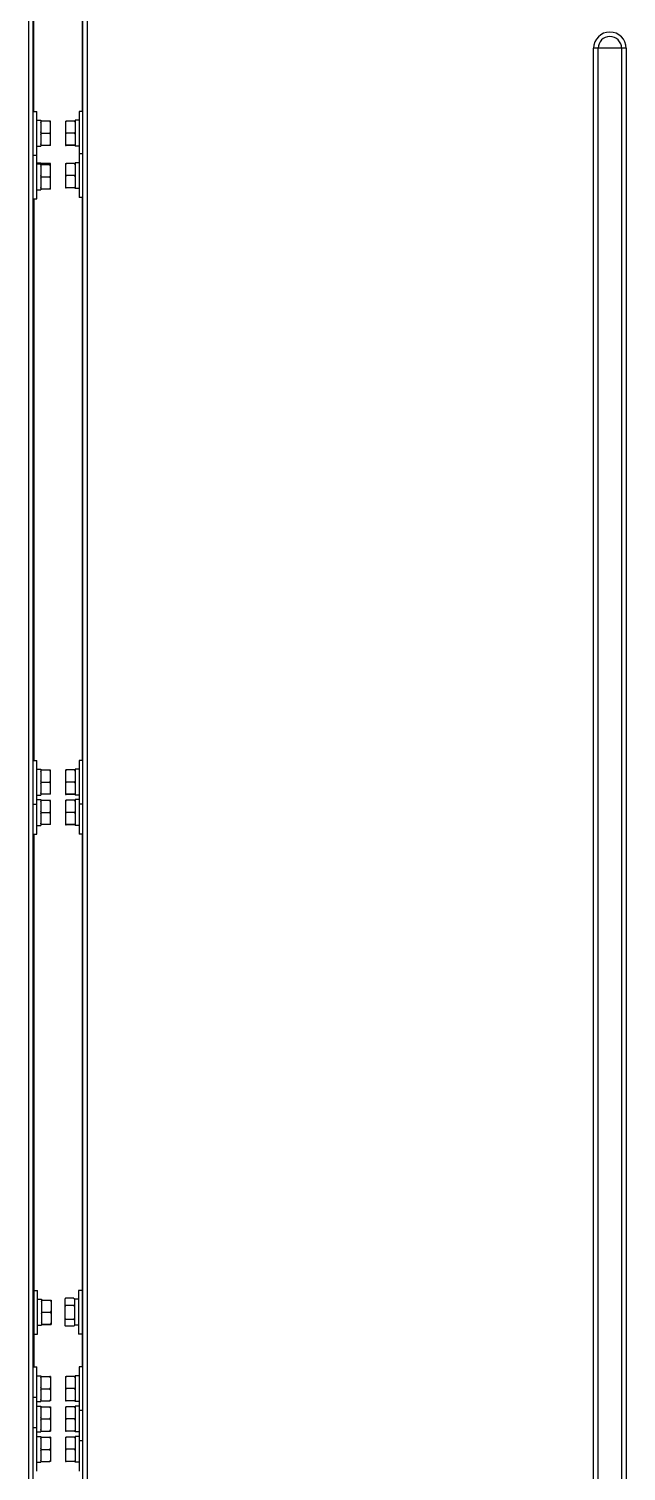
# Model space of a CAD drawing. Header units: millimetres. Extents: x 32496 to 166256, y 3504 to 23939.
# Drawn here: x 40835 to 41081, y 20758 to 21353 of the extents above; entities that cross this region are included whole.
import ezdxf

# ---------------------------------------------------------------- set-up
doc = ezdxf.new("R2010")
doc.units = ezdxf.units.MM
for name, color, linetype in [('2401-01144-S-M6-16HWM_1_0', 7, 'Continuous'), ('4215-19366_1_1_0', 7, 'Continuous'), ('4215-23304_2_1_1_0', 7, 'Continuous')]:
    doc.layers.add(name, color=color, linetype=linetype)

msp = doc.modelspace()

# ---------------------------------------------------------------- linework, layer by layer
at = {"layer": '2401-01144-S-M6-16HWM_1_0', "color": 7, "linetype": 'Continuous'}
for p, q in [((40836.64, 21318.888), (40838.24, 21318.888)), ((40838.24, 21300.888), (40838.24, 21318.888)), ((40838.24, 21315.238), (40839.84, 21315.238)), ((40839.84, 21315.238), (40839.84, 21304.538)), ((40843.84, 21314.888), (40839.84, 21314.888)), ((40843.84, 21304.888), (40843.84, 21314.888)), ((40850.04, 21314.908), (40850.04, 21304.869)), ((40853.74, 21314.914), (40850.34, 21314.914)), ((40854.04, 21315.238), (40854.04, 21304.538)), ((40855.64, 21315.238), (40854.04, 21315.238)), ((40855.64, 21318.888), (40855.64, 21301.388)), ((40857.24, 21318.888), (40855.64, 21318.888)), ((40840.14, 21309.888), (40843.54, 21309.888)), ((40853.74, 21309.939), (40850.34, 21309.939)), ((40838.24, 21304.538), (40839.84, 21304.538)), ((40843.84, 21304.888), (40839.84, 21304.888)), ((40853.74, 21304.914), (40850.34, 21304.914)), ((40853.74, 21304.863), (40850.34, 21304.863)), ((40855.64, 21304.538), (40854.04, 21304.538)), ((40836.64, 21300.888), (40838.24, 21300.888)), ((40838.24, 21282.888), (40838.24, 21300.888)), ((40838.24, 21297.738), (40839.84, 21297.738)), ((40838.24, 21297.238), (40839.84, 21297.238)), ((40839.84, 21297.738), (40839.84, 21297.238)), ((40843.84, 21297.388), (40839.84, 21297.388)), ((40839.84, 21297.238), (40839.84, 21286.538)), ((40843.84, 21296.888), (40839.84, 21296.888)), ((40843.84, 21296.888), (40843.84, 21297.388)), ((40843.84, 21286.888), (40843.84, 21296.888)), ((40850.04, 21297.408), (40850.04, 21287.369)), ((40853.74, 21297.414), (40850.34, 21297.414)), ((40854.04, 21297.738), (40854.04, 21287.038)), ((40855.64, 21297.738), (40854.04, 21297.738)), ((40855.64, 21301.388), (40855.64, 21283.388)), ((40857.24, 21301.388), (40855.64, 21301.388)), ((40840.14, 21291.888), (40843.54, 21291.888)), ((40853.74, 21292.439), (40850.34, 21292.439)), ((40838.24, 21286.538), (40839.84, 21286.538)), ((40843.84, 21286.888), (40839.84, 21286.888)), ((40853.74, 21287.414), (40850.34, 21287.414)), ((40853.74, 21287.363), (40850.34, 21287.363)), ((40855.64, 21287.038), (40854.04, 21287.038)), ((40836.64, 21282.888), (40838.24, 21282.888)), ((40857.24, 21283.388), (40855.64, 21283.388)), ((40836.64, 21051.388), (40838.24, 21051.388)), ((40838.24, 21033.388), (40838.24, 21051.388)), ((40838.24, 21047.738), (40839.84, 21047.738)), ((40839.84, 21047.738), (40839.84, 21037.038)), ((40843.84, 21047.388), (40839.84, 21047.388)), ((40843.84, 21037.388), (40843.84, 21047.388)), ((40850.04, 21047.408), (40850.04, 21037.369)), ((40853.74, 21047.414), (40850.34, 21047.414)), ((40854.04, 21047.738), (40854.04, 21037.038)), ((40855.64, 21047.738), (40854.04, 21047.738)), ((40855.64, 21051.388), (40855.64, 21033.388)), ((40857.24, 21051.388), (40855.64, 21051.388)), ((40840.14, 21042.388), (40843.54, 21042.388)), ((40853.74, 21042.439), (40850.34, 21042.439)), ((40838.24, 21037.038), (40839.84, 21037.038)), ((40838.24, 21035.238), (40839.84, 21035.238)), ((40843.84, 21037.388), (40839.84, 21037.388)), ((40839.84, 21035.238), (40839.84, 21024.538)), ((40843.84, 21034.888), (40839.84, 21034.888)), ((40843.84, 21024.888), (40843.84, 21034.888)), ((40850.04, 21034.908), (40850.04, 21024.869)), ((40853.74, 21037.414), (40850.34, 21037.414)), ((40853.74, 21037.363), (40850.34, 21037.363)), ((40853.74, 21034.914), (40850.34, 21034.914)), ((40855.64, 21037.038), (40854.04, 21037.038)), ((40854.04, 21035.238), (40854.04, 21024.538)), ((40855.64, 21035.238), (40854.04, 21035.238)), ((40836.64, 21033.388), (40838.24, 21033.388)), ((40838.24, 21020.888), (40838.24, 21033.388)), ((40840.14, 21029.888), (40843.54, 21029.888)), ((40853.74, 21029.939), (40850.34, 21029.939)), ((40855.64, 21033.389), (40855.64, 21020.888)), ((40857.24, 21033.388), (40855.64, 21033.388)), ((40838.24, 21024.538), (40839.84, 21024.538)), ((40843.84, 21024.888), (40839.84, 21024.888)), ((40853.74, 21024.914), (40850.34, 21024.914)), ((40853.74, 21024.863), (40850.34, 21024.863)), ((40855.64, 21024.538), (40854.04, 21024.538)), ((40836.64, 21020.888), (40838.24, 21020.888)), ((40857.24, 21020.888), (40855.64, 21020.888)), ((40836.94, 20832.888), (40838.54, 20832.888)), ((40838.54, 20814.888), (40838.54, 20832.888)), ((40855.34, 20832.888), (40855.34, 20814.888)), ((40856.94, 20832.888), (40855.34, 20832.888)), ((40838.54, 20829.238), (40840.14, 20829.238)), ((40840.14, 20829.238), (40840.14, 20818.538)), ((40840.44, 20828.929), (40843.84, 20828.929)), ((40844.14, 20828.92), (40844.14, 20818.856)), ((40849.74, 20829.362), (40849.982, 20829.604)), ((40849.74, 20829.362), (40849.74, 20818.415)), ((40853.44, 20829.661), (40850.04, 20829.661)), ((40853.44, 20826.686), (40850.04, 20826.686)), ((40853.74, 20829.362), (40853.497, 20829.604)), ((40853.74, 20829.362), (40853.74, 20818.415)), ((40855.34, 20829.238), (40853.74, 20829.238)), ((40840.44, 20823.972), (40843.84, 20823.972)), ((40853.44, 20820.913), (40850.04, 20820.913)), ((40836.94, 20814.888), (40838.54, 20814.888)), ((40838.54, 20818.538), (40840.14, 20818.538)), ((40840.44, 20818.93), (40843.84, 20818.93)), ((40840.44, 20818.847), (40843.84, 20818.847)), ((40849.74, 20818.415), (40849.982, 20818.172)), ((40849.982, 20818.172), (40850.04, 20818.116)), ((40853.44, 20818.116), (40850.04, 20818.116)), ((40853.498, 20818.172), (40853.44, 20818.116)), ((40853.74, 20818.415), (40853.497, 20818.172)), ((40855.34, 20818.538), (40853.74, 20818.538)), ((40856.94, 20814.888), (40855.34, 20814.888)), ((40836.64, 20801.388), (40838.24, 20801.388)), ((40838.24, 20788.888), (40838.24, 20801.388)), ((40838.24, 20797.738), (40839.84, 20797.738)), ((40839.84, 20797.738), (40839.84, 20787.038)), ((40840.14, 20797.414), (40843.54, 20797.414)), ((40840.14, 20797.362), (40843.54, 20797.362)), ((40843.84, 20797.408), (40843.84, 20787.369)), ((40850.04, 20797.408), (40850.04, 20787.369)), ((40853.74, 20797.414), (40850.34, 20797.414)), ((40854.04, 20797.738), (40854.04, 20787.038)), ((40855.64, 20797.738), (40854.04, 20797.738)), ((40855.64, 20801.388), (40855.64, 20783.388)), ((40857.24, 20801.388), (40855.64, 20801.388)), ((40840.14, 20792.337), (40843.54, 20792.337)), ((40853.74, 20792.439), (40850.34, 20792.439)), ((40836.64, 20788.888), (40838.24, 20788.888)), ((40838.24, 20776.388), (40838.24, 20788.888)), ((40838.24, 20787.038), (40839.84, 20787.038)), ((40838.24, 20785.238), (40839.84, 20785.238)), ((40839.84, 20785.238), (40839.84, 20774.538)), ((40840.14, 20787.363), (40843.54, 20787.363)), ((40840.14, 20784.929), (40843.54, 20784.929)), ((40843.84, 20784.92), (40843.84, 20774.856)), ((40850.04, 20784.908), (40850.04, 20774.869)), ((40853.74, 20787.414), (40850.34, 20787.414)), ((40853.74, 20787.363), (40850.34, 20787.363)), ((40853.74, 20784.914), (40850.34, 20784.914)), ((40855.64, 20787.038), (40854.04, 20787.038)), ((40854.04, 20785.238), (40854.04, 20774.538)), ((40855.64, 20785.238), (40854.04, 20785.238)), ((40840.14, 20779.972), (40843.54, 20779.972)), ((40853.74, 20779.939), (40850.34, 20779.939)), ((40855.64, 20783.389), (40855.64, 20770.888)), ((40857.24, 20783.388), (40855.64, 20783.388)), ((40836.64, 20776.388), (40838.24, 20776.388)), ((40838.24, 20758.388), (40838.24, 20776.388)), ((40838.24, 20774.538), (40839.84, 20774.538)), ((40838.24, 20772.738), (40839.84, 20772.738)), ((40839.84, 20772.738), (40839.84, 20762.038)), ((40840.14, 20774.93), (40843.54, 20774.93)), ((40840.14, 20774.847), (40843.54, 20774.847)), ((40853.74, 20774.914), (40850.34, 20774.914)), ((40853.74, 20774.863), (40850.34, 20774.863)), ((40855.64, 20774.538), (40854.04, 20774.538)), ((40854.04, 20772.738), (40854.04, 20762.038)), ((40855.64, 20772.738), (40854.04, 20772.738)), ((40840.14, 20772.414), (40843.54, 20772.414)), ((40840.14, 20772.362), (40843.54, 20772.362)), ((40840.14, 20767.337), (40843.54, 20767.337)), ((40843.84, 20772.408), (40843.84, 20762.369)), ((40850.04, 20772.408), (40850.04, 20762.369)), ((40853.74, 20772.414), (40850.34, 20772.414)), ((40853.74, 20767.439), (40850.34, 20767.439)), ((40855.64, 20770.889), (40855.64, 20758.388)), ((40857.24, 20770.888), (40855.64, 20770.888)), ((40838.24, 20762.038), (40839.84, 20762.038)), ((40840.14, 20762.363), (40843.54, 20762.363)), ((40853.74, 20762.414), (40850.34, 20762.414)), ((40853.74, 20762.363), (40850.34, 20762.363)), ((40855.64, 20762.038), (40854.04, 20762.038))]:
    msp.add_line(p, q, dxfattribs=at)
for points, knots in [([(40839.84, 21314.317), (40839.863, 21314.365), (40839.956, 21314.559), (40840.059, 21314.748), (40840.14, 21314.888)], [0, 0, 0, 0, 0.2491573, 1, 1, 1, 1]), ([(40843.84, 21314.317), (40843.817, 21314.365), (40843.723, 21314.559), (40843.621, 21314.748), (40843.54, 21314.888)], [0, 0, 0, 0, 0.249157, 1, 1, 1, 1]), ([(40850.04, 21314.908), (40850.063, 21314.908), (40850.163, 21314.91), (40850.263, 21314.912), (40850.34, 21314.914)], [0, 0, 0, 0, 0.2336903, 1, 1, 1, 1]), ([(40850.34, 21314.914), (40850.313, 21314.867), (40850.207, 21314.681), (40850.108, 21314.49), (40850.04, 21314.345)], [0, 0, 0, 0, 0.2509109, 1, 1, 1, 1]), ([(40854.04, 21314.908), (40854.016, 21314.908), (40853.916, 21314.91), (40853.816, 21314.912), (40853.74, 21314.914)], [0, 0, 0, 0, 0.2336895, 1, 1, 1, 1]), ([(40853.74, 21314.914), (40853.767, 21314.867), (40853.873, 21314.681), (40853.971, 21314.49), (40854.04, 21314.345)], [0, 0, 0, 0, 0.2509104, 1, 1, 1, 1]), ([(40840.14, 21309.888), (40840.113, 21309.935), (40840.007, 21310.122), (40839.908, 21310.314), (40839.84, 21310.46)], [0, 0, 0, 0, 0.2508769, 1, 1, 1, 1]), ([(40839.84, 21309.317), (40839.863, 21309.365), (40839.956, 21309.559), (40840.059, 21309.748), (40840.14, 21309.888)], [0, 0, 0, 0, 0.2491573, 1, 1, 1, 1]), ([(40843.54, 21309.888), (40843.567, 21309.935), (40843.673, 21310.122), (40843.771, 21310.314), (40843.84, 21310.46)], [0, 0, 0, 0, 0.2508774, 1, 1, 1, 1]), ([(40843.84, 21309.317), (40843.817, 21309.365), (40843.723, 21309.559), (40843.621, 21309.748), (40843.54, 21309.888)], [0, 0, 0, 0, 0.249157, 1, 1, 1, 1]), ([(40850.04, 21310.508), (40850.063, 21310.46), (40850.156, 21310.267), (40850.259, 21310.079), (40850.34, 21309.939)], [0, 0, 0, 0, 0.2491229, 1, 1, 1, 1]), ([(40850.34, 21309.939), (40850.313, 21309.892), (40850.207, 21309.704), (40850.108, 21309.512), (40850.04, 21309.365)], [0, 0, 0, 0, 0.2508448, 1, 1, 1, 1]), ([(40854.04, 21310.508), (40854.017, 21310.46), (40853.923, 21310.267), (40853.821, 21310.079), (40853.74, 21309.939)], [0, 0, 0, 0, 0.2491233, 1, 1, 1, 1]), ([(40853.74, 21309.939), (40853.767, 21309.892), (40853.873, 21309.704), (40853.971, 21309.512), (40854.04, 21309.365)], [0, 0, 0, 0, 0.2508442, 1, 1, 1, 1]), ([(40840.14, 21304.888), (40840.113, 21304.935), (40840.007, 21305.122), (40839.908, 21305.314), (40839.84, 21305.46)], [0, 0, 0, 0, 0.2508769, 1, 1, 1, 1]), ([(40843.54, 21304.888), (40843.567, 21304.935), (40843.673, 21305.122), (40843.771, 21305.314), (40843.84, 21305.46)], [0, 0, 0, 0, 0.2508774, 1, 1, 1, 1]), ([(40850.04, 21305.488), (40850.063, 21305.44), (40850.156, 21305.245), (40850.259, 21305.055), (40850.34, 21304.914)], [0, 0, 0, 0, 0.2491901, 1, 1, 1, 1]), ([(40850.34, 21304.914), (40850.313, 21304.914), (40850.213, 21304.912), (40850.113, 21304.91), (40850.04, 21304.908)], [0, 0, 0, 0, 0.2655139, 1, 1, 1, 1]), ([(40850.04, 21304.869), (40850.063, 21304.868), (40850.163, 21304.866), (40850.263, 21304.864), (40850.34, 21304.863)], [0, 0, 0, 0, 0.2336903, 1, 1, 1, 1]), ([(40854.04, 21305.488), (40854.017, 21305.44), (40853.923, 21305.245), (40853.821, 21305.055), (40853.74, 21304.914)], [0, 0, 0, 0, 0.2491904, 1, 1, 1, 1]), ([(40853.74, 21304.914), (40853.766, 21304.914), (40853.866, 21304.912), (40853.966, 21304.91), (40854.04, 21304.908)], [0, 0, 0, 0, 0.2655125, 1, 1, 1, 1]), ([(40854.04, 21304.869), (40854.016, 21304.868), (40853.916, 21304.866), (40853.816, 21304.864), (40853.74, 21304.863)], [0, 0, 0, 0, 0.2336895, 1, 1, 1, 1]), ([(40839.84, 21296.317), (40839.863, 21296.365), (40839.956, 21296.559), (40840.059, 21296.748), (40840.14, 21296.888)], [0, 0, 0, 0, 0.2491573, 1, 1, 1, 1]), ([(40839.874, 21296.888), (40839.894, 21296.931), (40839.978, 21297.1), (40840.069, 21297.265), (40840.14, 21297.388)], [0, 0, 0, 0, 0.2492687, 1, 1, 1, 1]), ([(40843.806, 21296.888), (40843.785, 21296.931), (40843.701, 21297.1), (40843.611, 21297.265), (40843.54, 21297.388)], [0, 0, 0, 0, 0.2492679, 1, 1, 1, 1]), ([(40843.84, 21296.317), (40843.817, 21296.365), (40843.723, 21296.559), (40843.621, 21296.748), (40843.54, 21296.888)], [0, 0, 0, 0, 0.249157, 1, 1, 1, 1]), ([(40850.04, 21297.408), (40850.063, 21297.408), (40850.163, 21297.41), (40850.263, 21297.412), (40850.34, 21297.414)], [0, 0, 0, 0, 0.2336903, 1, 1, 1, 1]), ([(40850.34, 21297.414), (40850.313, 21297.367), (40850.207, 21297.181), (40850.108, 21296.99), (40850.04, 21296.845)], [0, 0, 0, 0, 0.2509109, 1, 1, 1, 1]), ([(40854.04, 21297.408), (40854.016, 21297.408), (40853.916, 21297.41), (40853.816, 21297.412), (40853.74, 21297.414)], [0, 0, 0, 0, 0.2336895, 1, 1, 1, 1]), ([(40853.74, 21297.414), (40853.767, 21297.367), (40853.873, 21297.181), (40853.971, 21296.99), (40854.04, 21296.845)], [0, 0, 0, 0, 0.2509104, 1, 1, 1, 1]), ([(40840.14, 21291.888), (40840.113, 21291.935), (40840.007, 21292.122), (40839.908, 21292.314), (40839.84, 21292.46)], [0, 0, 0, 0, 0.2508769, 1, 1, 1, 1]), ([(40839.84, 21291.317), (40839.863, 21291.365), (40839.956, 21291.559), (40840.059, 21291.748), (40840.14, 21291.888)], [0, 0, 0, 0, 0.2491573, 1, 1, 1, 1]), ([(40843.54, 21291.888), (40843.567, 21291.935), (40843.673, 21292.122), (40843.771, 21292.314), (40843.84, 21292.46)], [0, 0, 0, 0, 0.2508774, 1, 1, 1, 1]), ([(40843.84, 21291.317), (40843.817, 21291.365), (40843.723, 21291.559), (40843.621, 21291.748), (40843.54, 21291.888)], [0, 0, 0, 0, 0.249157, 1, 1, 1, 1]), ([(40850.04, 21293.008), (40850.063, 21292.96), (40850.156, 21292.767), (40850.259, 21292.579), (40850.34, 21292.439)], [0, 0, 0, 0, 0.2491229, 1, 1, 1, 1]), ([(40850.34, 21292.439), (40850.313, 21292.392), (40850.207, 21292.204), (40850.108, 21292.012), (40850.04, 21291.865)], [0, 0, 0, 0, 0.2508448, 1, 1, 1, 1]), ([(40854.04, 21293.008), (40854.017, 21292.96), (40853.923, 21292.767), (40853.821, 21292.579), (40853.74, 21292.439)], [0, 0, 0, 0, 0.2491233, 1, 1, 1, 1]), ([(40853.74, 21292.439), (40853.767, 21292.392), (40853.873, 21292.204), (40853.971, 21292.012), (40854.04, 21291.865)], [0, 0, 0, 0, 0.2508442, 1, 1, 1, 1]), ([(40840.14, 21286.888), (40840.113, 21286.935), (40840.007, 21287.122), (40839.908, 21287.314), (40839.84, 21287.46)], [0, 0, 0, 0, 0.2508769, 1, 1, 1, 1]), ([(40843.54, 21286.888), (40843.567, 21286.935), (40843.673, 21287.122), (40843.771, 21287.314), (40843.84, 21287.46)], [0, 0, 0, 0, 0.2508774, 1, 1, 1, 1]), ([(40850.04, 21287.988), (40850.063, 21287.94), (40850.156, 21287.745), (40850.259, 21287.555), (40850.34, 21287.414)], [0, 0, 0, 0, 0.2491901, 1, 1, 1, 1]), ([(40850.34, 21287.414), (40850.313, 21287.414), (40850.213, 21287.412), (40850.113, 21287.41), (40850.04, 21287.408)], [0, 0, 0, 0, 0.2655139, 1, 1, 1, 1]), ([(40850.04, 21287.369), (40850.063, 21287.368), (40850.163, 21287.366), (40850.263, 21287.364), (40850.34, 21287.363)], [0, 0, 0, 0, 0.2336903, 1, 1, 1, 1]), ([(40854.04, 21287.988), (40854.017, 21287.94), (40853.923, 21287.745), (40853.821, 21287.555), (40853.74, 21287.414)], [0, 0, 0, 0, 0.2491904, 1, 1, 1, 1]), ([(40853.74, 21287.414), (40853.766, 21287.414), (40853.866, 21287.412), (40853.966, 21287.41), (40854.04, 21287.408)], [0, 0, 0, 0, 0.2655125, 1, 1, 1, 1]), ([(40854.04, 21287.369), (40854.016, 21287.368), (40853.916, 21287.366), (40853.816, 21287.364), (40853.74, 21287.363)], [0, 0, 0, 0, 0.2336895, 1, 1, 1, 1]), ([(40839.84, 21046.817), (40839.863, 21046.865), (40839.956, 21047.059), (40840.059, 21047.248), (40840.14, 21047.388)], [0, 0, 0, 0, 0.2491573, 1, 1, 1, 1]), ([(40843.84, 21046.817), (40843.817, 21046.865), (40843.723, 21047.059), (40843.621, 21047.248), (40843.54, 21047.388)], [0, 0, 0, 0, 0.249157, 1, 1, 1, 1]), ([(40850.04, 21047.408), (40850.063, 21047.408), (40850.163, 21047.41), (40850.263, 21047.412), (40850.34, 21047.414)], [0, 0, 0, 0, 0.2336903, 1, 1, 1, 1]), ([(40850.34, 21047.414), (40850.313, 21047.367), (40850.207, 21047.181), (40850.108, 21046.99), (40850.04, 21046.845)], [0, 0, 0, 0, 0.2509109, 1, 1, 1, 1]), ([(40854.04, 21047.408), (40854.016, 21047.408), (40853.916, 21047.41), (40853.816, 21047.412), (40853.74, 21047.414)], [0, 0, 0, 0, 0.2336895, 1, 1, 1, 1]), ([(40853.74, 21047.414), (40853.767, 21047.367), (40853.873, 21047.181), (40853.971, 21046.99), (40854.04, 21046.845)], [0, 0, 0, 0, 0.2509104, 1, 1, 1, 1]), ([(40840.14, 21042.388), (40840.113, 21042.435), (40840.007, 21042.622), (40839.908, 21042.814), (40839.84, 21042.96)], [0, 0, 0, 0, 0.2508769, 1, 1, 1, 1]), ([(40839.84, 21041.817), (40839.863, 21041.865), (40839.956, 21042.059), (40840.059, 21042.248), (40840.14, 21042.388)], [0, 0, 0, 0, 0.2491573, 1, 1, 1, 1]), ([(40843.54, 21042.388), (40843.567, 21042.435), (40843.673, 21042.622), (40843.771, 21042.814), (40843.84, 21042.96)], [0, 0, 0, 0, 0.2508774, 1, 1, 1, 1]), ([(40843.84, 21041.817), (40843.817, 21041.865), (40843.723, 21042.059), (40843.621, 21042.248), (40843.54, 21042.388)], [0, 0, 0, 0, 0.249157, 1, 1, 1, 1]), ([(40850.04, 21043.008), (40850.063, 21042.96), (40850.156, 21042.767), (40850.259, 21042.579), (40850.34, 21042.439)], [0, 0, 0, 0, 0.2491229, 1, 1, 1, 1]), ([(40850.34, 21042.439), (40850.313, 21042.392), (40850.207, 21042.204), (40850.108, 21042.012), (40850.04, 21041.865)], [0, 0, 0, 0, 0.2508448, 1, 1, 1, 1]), ([(40854.04, 21043.008), (40854.017, 21042.96), (40853.923, 21042.767), (40853.821, 21042.579), (40853.74, 21042.439)], [0, 0, 0, 0, 0.2491233, 1, 1, 1, 1]), ([(40853.74, 21042.439), (40853.767, 21042.392), (40853.873, 21042.204), (40853.971, 21042.012), (40854.04, 21041.865)], [0, 0, 0, 0, 0.2508442, 1, 1, 1, 1]), ([(40840.14, 21037.388), (40840.113, 21037.435), (40840.007, 21037.622), (40839.908, 21037.814), (40839.84, 21037.96)], [0, 0, 0, 0, 0.2508769, 1, 1, 1, 1]), ([(40839.84, 21034.317), (40839.863, 21034.365), (40839.956, 21034.559), (40840.059, 21034.748), (40840.14, 21034.888)], [0, 0, 0, 0, 0.2491573, 1, 1, 1, 1]), ([(40843.54, 21037.388), (40843.567, 21037.435), (40843.673, 21037.622), (40843.771, 21037.814), (40843.84, 21037.96)], [0, 0, 0, 0, 0.2508774, 1, 1, 1, 1]), ([(40843.84, 21034.317), (40843.817, 21034.365), (40843.723, 21034.559), (40843.621, 21034.748), (40843.54, 21034.888)], [0, 0, 0, 0, 0.249157, 1, 1, 1, 1]), ([(40850.04, 21037.988), (40850.063, 21037.94), (40850.156, 21037.745), (40850.259, 21037.555), (40850.34, 21037.414)], [0, 0, 0, 0, 0.2491901, 1, 1, 1, 1]), ([(40850.34, 21037.414), (40850.313, 21037.414), (40850.213, 21037.412), (40850.113, 21037.41), (40850.04, 21037.408)], [0, 0, 0, 0, 0.2655139, 1, 1, 1, 1]), ([(40850.04, 21037.369), (40850.063, 21037.368), (40850.163, 21037.366), (40850.263, 21037.364), (40850.34, 21037.363)], [0, 0, 0, 0, 0.2336903, 1, 1, 1, 1]), ([(40850.04, 21034.908), (40850.063, 21034.908), (40850.163, 21034.91), (40850.263, 21034.912), (40850.34, 21034.914)], [0, 0, 0, 0, 0.2336903, 1, 1, 1, 1]), ([(40850.34, 21034.914), (40850.313, 21034.867), (40850.207, 21034.681), (40850.108, 21034.49), (40850.04, 21034.345)], [0, 0, 0, 0, 0.2509109, 1, 1, 1, 1]), ([(40854.04, 21037.988), (40854.017, 21037.94), (40853.923, 21037.745), (40853.821, 21037.555), (40853.74, 21037.414)], [0, 0, 0, 0, 0.2491904, 1, 1, 1, 1]), ([(40853.74, 21037.414), (40853.766, 21037.414), (40853.866, 21037.412), (40853.966, 21037.41), (40854.04, 21037.408)], [0, 0, 0, 0, 0.2655125, 1, 1, 1, 1]), ([(40854.04, 21037.369), (40854.016, 21037.368), (40853.916, 21037.366), (40853.816, 21037.364), (40853.74, 21037.363)], [0, 0, 0, 0, 0.2336895, 1, 1, 1, 1]), ([(40854.04, 21034.908), (40854.016, 21034.908), (40853.916, 21034.91), (40853.816, 21034.912), (40853.74, 21034.914)], [0, 0, 0, 0, 0.2336895, 1, 1, 1, 1]), ([(40853.74, 21034.914), (40853.767, 21034.867), (40853.873, 21034.681), (40853.971, 21034.49), (40854.04, 21034.345)], [0, 0, 0, 0, 0.2509104, 1, 1, 1, 1]), ([(40840.14, 21029.888), (40840.113, 21029.935), (40840.007, 21030.122), (40839.908, 21030.314), (40839.84, 21030.46)], [0, 0, 0, 0, 0.2508769, 1, 1, 1, 1]), ([(40839.84, 21029.317), (40839.863, 21029.365), (40839.956, 21029.559), (40840.059, 21029.748), (40840.14, 21029.888)], [0, 0, 0, 0, 0.2491573, 1, 1, 1, 1]), ([(40843.54, 21029.888), (40843.567, 21029.935), (40843.673, 21030.122), (40843.771, 21030.314), (40843.84, 21030.46)], [0, 0, 0, 0, 0.2508774, 1, 1, 1, 1]), ([(40843.84, 21029.317), (40843.817, 21029.365), (40843.723, 21029.559), (40843.621, 21029.748), (40843.54, 21029.888)], [0, 0, 0, 0, 0.249157, 1, 1, 1, 1]), ([(40850.04, 21030.508), (40850.063, 21030.46), (40850.156, 21030.267), (40850.259, 21030.079), (40850.34, 21029.939)], [0, 0, 0, 0, 0.2491229, 1, 1, 1, 1]), ([(40850.34, 21029.939), (40850.313, 21029.892), (40850.207, 21029.704), (40850.108, 21029.512), (40850.04, 21029.365)], [0, 0, 0, 0, 0.2508448, 1, 1, 1, 1]), ([(40854.04, 21030.508), (40854.017, 21030.46), (40853.923, 21030.267), (40853.821, 21030.079), (40853.74, 21029.939)], [0, 0, 0, 0, 0.2491233, 1, 1, 1, 1]), ([(40853.74, 21029.939), (40853.767, 21029.892), (40853.873, 21029.704), (40853.971, 21029.512), (40854.04, 21029.365)], [0, 0, 0, 0, 0.2508442, 1, 1, 1, 1]), ([(40840.14, 21024.888), (40840.113, 21024.935), (40840.007, 21025.122), (40839.908, 21025.314), (40839.84, 21025.46)], [0, 0, 0, 0, 0.2508769, 1, 1, 1, 1]), ([(40843.54, 21024.888), (40843.567, 21024.935), (40843.673, 21025.122), (40843.771, 21025.314), (40843.84, 21025.46)], [0, 0, 0, 0, 0.2508774, 1, 1, 1, 1]), ([(40850.04, 21025.488), (40850.063, 21025.44), (40850.156, 21025.245), (40850.259, 21025.055), (40850.34, 21024.914)], [0, 0, 0, 0, 0.2491901, 1, 1, 1, 1]), ([(40850.34, 21024.914), (40850.313, 21024.914), (40850.213, 21024.912), (40850.113, 21024.91), (40850.04, 21024.908)], [0, 0, 0, 0, 0.2655139, 1, 1, 1, 1]), ([(40850.04, 21024.869), (40850.063, 21024.868), (40850.163, 21024.866), (40850.263, 21024.864), (40850.34, 21024.863)], [0, 0, 0, 0, 0.2336903, 1, 1, 1, 1]), ([(40854.04, 21025.488), (40854.017, 21025.44), (40853.923, 21025.245), (40853.821, 21025.055), (40853.74, 21024.914)], [0, 0, 0, 0, 0.2491904, 1, 1, 1, 1]), ([(40853.74, 21024.914), (40853.766, 21024.914), (40853.866, 21024.912), (40853.966, 21024.91), (40854.04, 21024.908)], [0, 0, 0, 0, 0.2655125, 1, 1, 1, 1]), ([(40854.04, 21024.869), (40854.016, 21024.868), (40853.916, 21024.866), (40853.816, 21024.864), (40853.74, 21024.863)], [0, 0, 0, 0, 0.2336895, 1, 1, 1, 1]), ([(40840.44, 20828.929), (40840.413, 20828.929), (40840.313, 20828.926), (40840.213, 20828.923), (40840.14, 20828.92)], [0, 0, 0, 0, 0.2655009, 1, 1, 1, 1]), ([(40840.14, 20828.363), (40840.163, 20828.411), (40840.256, 20828.603), (40840.359, 20828.791), (40840.44, 20828.929)], [0, 0, 0, 0, 0.2491014, 1, 1, 1, 1]), ([(40843.84, 20828.929), (40843.866, 20828.929), (40843.966, 20828.926), (40844.066, 20828.923), (40844.14, 20828.92)], [0, 0, 0, 0, 0.2655023, 1, 1, 1, 1]), ([(40844.14, 20828.363), (40844.117, 20828.411), (40844.023, 20828.603), (40843.921, 20828.791), (40843.84, 20828.929)], [0, 0, 0, 0, 0.249101, 1, 1, 1, 1]), ([(40850.04, 20829.661), (40850.013, 20829.633), (40849.909, 20829.523), (40849.81, 20829.409), (40849.74, 20829.321)], [0, 0, 0, 0, 0.2550729, 1, 1, 1, 1]), ([(40849.74, 20827.026), (40849.763, 20826.997), (40849.858, 20826.879), (40849.96, 20826.768), (40850.04, 20826.686)], [0, 0, 0, 0, 0.2448497, 1, 1, 1, 1]), ([(40853.44, 20829.661), (40853.467, 20829.633), (40853.571, 20829.523), (40853.67, 20829.409), (40853.74, 20829.321)], [0, 0, 0, 0, 0.2550721, 1, 1, 1, 1]), ([(40853.74, 20827.026), (40853.717, 20826.997), (40853.621, 20826.879), (40853.519, 20826.768), (40853.44, 20826.686)], [0, 0, 0, 0, 0.2448497, 1, 1, 1, 1]), ([(40840.44, 20823.972), (40840.413, 20824.018), (40840.307, 20824.204), (40840.208, 20824.394), (40840.14, 20824.538)], [0, 0, 0, 0, 0.250932, 1, 1, 1, 1]), ([(40840.14, 20823.396), (40840.163, 20823.445), (40840.256, 20823.64), (40840.359, 20823.831), (40840.44, 20823.972)], [0, 0, 0, 0, 0.2492109, 1, 1, 1, 1]), ([(40843.84, 20823.972), (40843.867, 20824.018), (40843.973, 20824.204), (40844.071, 20824.394), (40844.14, 20824.538)], [0, 0, 0, 0, 0.2509325, 1, 1, 1, 1]), ([(40844.14, 20823.396), (40844.117, 20823.445), (40844.023, 20823.64), (40843.921, 20823.831), (40843.84, 20823.972)], [0, 0, 0, 0, 0.2492105, 1, 1, 1, 1]), ([(40850.04, 20820.913), (40850.013, 20820.887), (40849.909, 20820.784), (40849.81, 20820.677), (40849.74, 20820.593)], [0, 0, 0, 0, 0.2556467, 1, 1, 1, 1]), ([(40853.44, 20820.913), (40853.467, 20820.887), (40853.57, 20820.784), (40853.67, 20820.677), (40853.74, 20820.593)], [0, 0, 0, 0, 0.2556459, 1, 1, 1, 1]), ([(40840.44, 20818.93), (40840.413, 20818.978), (40840.307, 20819.167), (40840.208, 20819.36), (40840.14, 20819.507)], [0, 0, 0, 0, 0.2508241, 1, 1, 1, 1]), ([(40840.14, 20818.921), (40840.163, 20818.922), (40840.263, 20818.925), (40840.363, 20818.928), (40840.44, 20818.93)], [0, 0, 0, 0, 0.2337023, 1, 1, 1, 1]), ([(40840.44, 20818.847), (40840.413, 20818.848), (40840.313, 20818.851), (40840.213, 20818.854), (40840.14, 20818.856)], [0, 0, 0, 0, 0.2655009, 1, 1, 1, 1]), ([(40843.84, 20818.93), (40843.867, 20818.978), (40843.973, 20819.167), (40844.071, 20819.36), (40844.14, 20819.507)], [0, 0, 0, 0, 0.2508246, 1, 1, 1, 1]), ([(40844.14, 20818.921), (40844.116, 20818.922), (40844.016, 20818.925), (40843.916, 20818.928), (40843.84, 20818.93)], [0, 0, 0, 0, 0.2337031, 1, 1, 1, 1]), ([(40843.84, 20818.847), (40843.866, 20818.848), (40843.966, 20818.851), (40844.066, 20818.854), (40844.14, 20818.856)], [0, 0, 0, 0, 0.2655023, 1, 1, 1, 1]), ([(40849.74, 20818.435), (40849.759, 20818.413), (40849.836, 20818.323), (40849.918, 20818.236), (40849.982, 20818.172)], [0, 0, 0, 0, 0.2451928, 1, 1, 1, 1]), ([(40853.74, 20818.435), (40853.721, 20818.413), (40853.643, 20818.323), (40853.561, 20818.236), (40853.497, 20818.172)], [0, 0, 0, 0, 0.2451926, 1, 1, 1, 1]), ([(40839.84, 20797.408), (40839.863, 20797.408), (40839.963, 20797.41), (40840.063, 20797.412), (40840.14, 20797.414)], [0, 0, 0, 0, 0.2336896, 1, 1, 1, 1]), ([(40840.14, 20797.362), (40840.113, 20797.363), (40840.013, 20797.365), (40839.913, 20797.367), (40839.84, 20797.368)], [0, 0, 0, 0, 0.2655125, 1, 1, 1, 1]), ([(40839.84, 20796.788), (40839.863, 20796.837), (40839.956, 20797.031), (40840.059, 20797.222), (40840.14, 20797.362)], [0, 0, 0, 0, 0.2491904, 1, 1, 1, 1]), ([(40843.84, 20797.408), (40843.816, 20797.408), (40843.716, 20797.41), (40843.616, 20797.412), (40843.54, 20797.414)], [0, 0, 0, 0, 0.2336903, 1, 1, 1, 1]), ([(40843.54, 20797.362), (40843.566, 20797.363), (40843.666, 20797.365), (40843.766, 20797.367), (40843.84, 20797.368)], [0, 0, 0, 0, 0.2655139, 1, 1, 1, 1]), ([(40843.84, 20796.788), (40843.817, 20796.837), (40843.723, 20797.031), (40843.621, 20797.222), (40843.54, 20797.362)], [0, 0, 0, 0, 0.2491901, 1, 1, 1, 1]), ([(40850.04, 20797.408), (40850.063, 20797.408), (40850.163, 20797.41), (40850.263, 20797.412), (40850.34, 20797.414)], [0, 0, 0, 0, 0.2336903, 1, 1, 1, 1]), ([(40850.34, 20797.414), (40850.313, 20797.367), (40850.207, 20797.181), (40850.108, 20796.99), (40850.04, 20796.845)], [0, 0, 0, 0, 0.2509109, 1, 1, 1, 1]), ([(40854.04, 20797.408), (40854.016, 20797.408), (40853.916, 20797.41), (40853.816, 20797.412), (40853.74, 20797.414)], [0, 0, 0, 0, 0.2336895, 1, 1, 1, 1]), ([(40853.74, 20797.414), (40853.767, 20797.367), (40853.873, 20797.181), (40853.971, 20796.99), (40854.04, 20796.845)], [0, 0, 0, 0, 0.2509104, 1, 1, 1, 1]), ([(40840.14, 20792.337), (40840.113, 20792.384), (40840.007, 20792.572), (40839.908, 20792.765), (40839.84, 20792.911)], [0, 0, 0, 0, 0.2508442, 1, 1, 1, 1]), ([(40839.84, 20791.768), (40839.863, 20791.817), (40839.956, 20792.009), (40840.059, 20792.198), (40840.14, 20792.337)], [0, 0, 0, 0, 0.2491232, 1, 1, 1, 1]), ([(40843.54, 20792.337), (40843.567, 20792.384), (40843.673, 20792.572), (40843.771, 20792.765), (40843.84, 20792.911)], [0, 0, 0, 0, 0.2508447, 1, 1, 1, 1]), ([(40843.84, 20791.768), (40843.817, 20791.817), (40843.723, 20792.009), (40843.621, 20792.198), (40843.54, 20792.337)], [0, 0, 0, 0, 0.2491229, 1, 1, 1, 1]), ([(40850.04, 20793.008), (40850.063, 20792.96), (40850.156, 20792.767), (40850.259, 20792.579), (40850.34, 20792.439)], [0, 0, 0, 0, 0.2491229, 1, 1, 1, 1]), ([(40850.34, 20792.439), (40850.313, 20792.392), (40850.207, 20792.204), (40850.108, 20792.012), (40850.04, 20791.865)], [0, 0, 0, 0, 0.2508448, 1, 1, 1, 1]), ([(40854.04, 20793.008), (40854.017, 20792.96), (40853.923, 20792.767), (40853.821, 20792.579), (40853.74, 20792.439)], [0, 0, 0, 0, 0.2491233, 1, 1, 1, 1]), ([(40853.74, 20792.439), (40853.767, 20792.392), (40853.873, 20792.204), (40853.971, 20792.012), (40854.04, 20791.865)], [0, 0, 0, 0, 0.2508442, 1, 1, 1, 1]), ([(40840.14, 20787.363), (40840.113, 20787.409), (40840.007, 20787.596), (40839.908, 20787.786), (40839.84, 20787.931)], [0, 0, 0, 0, 0.2509104, 1, 1, 1, 1]), ([(40839.84, 20787.369), (40839.863, 20787.368), (40839.963, 20787.366), (40840.063, 20787.364), (40840.14, 20787.363)], [0, 0, 0, 0, 0.2336896, 1, 1, 1, 1]), ([(40840.14, 20784.929), (40840.113, 20784.929), (40840.013, 20784.926), (40839.913, 20784.923), (40839.84, 20784.92)], [0, 0, 0, 0, 0.2655009, 1, 1, 1, 1]), ([(40839.84, 20784.363), (40839.863, 20784.411), (40839.956, 20784.603), (40840.059, 20784.791), (40840.14, 20784.929)], [0, 0, 0, 0, 0.2491014, 1, 1, 1, 1]), ([(40843.54, 20787.363), (40843.567, 20787.409), (40843.673, 20787.596), (40843.771, 20787.786), (40843.84, 20787.931)], [0, 0, 0, 0, 0.2509109, 1, 1, 1, 1]), ([(40843.84, 20787.369), (40843.816, 20787.368), (40843.716, 20787.366), (40843.616, 20787.364), (40843.54, 20787.363)], [0, 0, 0, 0, 0.2336903, 1, 1, 1, 1]), ([(40843.54, 20784.929), (40843.566, 20784.929), (40843.666, 20784.926), (40843.766, 20784.923), (40843.84, 20784.92)], [0, 0, 0, 0, 0.2655023, 1, 1, 1, 1]), ([(40843.84, 20784.363), (40843.817, 20784.411), (40843.723, 20784.603), (40843.621, 20784.791), (40843.54, 20784.929)], [0, 0, 0, 0, 0.249101, 1, 1, 1, 1]), ([(40850.04, 20787.988), (40850.063, 20787.94), (40850.156, 20787.745), (40850.259, 20787.555), (40850.34, 20787.414)], [0, 0, 0, 0, 0.2491901, 1, 1, 1, 1]), ([(40850.34, 20787.414), (40850.313, 20787.414), (40850.213, 20787.412), (40850.113, 20787.41), (40850.04, 20787.408)], [0, 0, 0, 0, 0.2655139, 1, 1, 1, 1]), ([(40850.04, 20787.369), (40850.063, 20787.368), (40850.163, 20787.366), (40850.263, 20787.364), (40850.34, 20787.363)], [0, 0, 0, 0, 0.2336903, 1, 1, 1, 1]), ([(40850.04, 20784.908), (40850.063, 20784.908), (40850.163, 20784.91), (40850.263, 20784.912), (40850.34, 20784.914)], [0, 0, 0, 0, 0.2336903, 1, 1, 1, 1]), ([(40850.34, 20784.914), (40850.313, 20784.867), (40850.207, 20784.681), (40850.108, 20784.49), (40850.04, 20784.345)], [0, 0, 0, 0, 0.2509109, 1, 1, 1, 1]), ([(40854.04, 20787.988), (40854.017, 20787.94), (40853.923, 20787.745), (40853.821, 20787.555), (40853.74, 20787.414)], [0, 0, 0, 0, 0.2491904, 1, 1, 1, 1]), ([(40853.74, 20787.414), (40853.766, 20787.414), (40853.866, 20787.412), (40853.966, 20787.41), (40854.04, 20787.408)], [0, 0, 0, 0, 0.2655125, 1, 1, 1, 1]), ([(40854.04, 20787.369), (40854.016, 20787.368), (40853.916, 20787.366), (40853.816, 20787.364), (40853.74, 20787.363)], [0, 0, 0, 0, 0.2336895, 1, 1, 1, 1]), ([(40854.04, 20784.908), (40854.016, 20784.908), (40853.916, 20784.91), (40853.816, 20784.912), (40853.74, 20784.914)], [0, 0, 0, 0, 0.2336895, 1, 1, 1, 1]), ([(40853.74, 20784.914), (40853.767, 20784.867), (40853.873, 20784.681), (40853.971, 20784.49), (40854.04, 20784.345)], [0, 0, 0, 0, 0.2509104, 1, 1, 1, 1]), ([(40840.14, 20779.972), (40840.113, 20780.018), (40840.007, 20780.204), (40839.908, 20780.394), (40839.84, 20780.538)], [0, 0, 0, 0, 0.250932, 1, 1, 1, 1]), ([(40839.84, 20779.396), (40839.863, 20779.445), (40839.956, 20779.64), (40840.059, 20779.831), (40840.14, 20779.972)], [0, 0, 0, 0, 0.2492109, 1, 1, 1, 1]), ([(40843.54, 20779.972), (40843.567, 20780.018), (40843.673, 20780.204), (40843.771, 20780.394), (40843.84, 20780.538)], [0, 0, 0, 0, 0.2509325, 1, 1, 1, 1]), ([(40843.84, 20779.396), (40843.817, 20779.445), (40843.723, 20779.64), (40843.621, 20779.831), (40843.54, 20779.972)], [0, 0, 0, 0, 0.2492105, 1, 1, 1, 1]), ([(40850.04, 20780.508), (40850.063, 20780.46), (40850.156, 20780.267), (40850.259, 20780.079), (40850.34, 20779.939)], [0, 0, 0, 0, 0.2491229, 1, 1, 1, 1]), ([(40850.34, 20779.939), (40850.313, 20779.892), (40850.207, 20779.704), (40850.108, 20779.512), (40850.04, 20779.365)], [0, 0, 0, 0, 0.2508448, 1, 1, 1, 1]), ([(40854.04, 20780.508), (40854.017, 20780.46), (40853.923, 20780.267), (40853.821, 20780.079), (40853.74, 20779.939)], [0, 0, 0, 0, 0.2491233, 1, 1, 1, 1]), ([(40853.74, 20779.939), (40853.767, 20779.892), (40853.873, 20779.704), (40853.971, 20779.512), (40854.04, 20779.365)], [0, 0, 0, 0, 0.2508442, 1, 1, 1, 1]), ([(40840.14, 20774.93), (40840.113, 20774.978), (40840.007, 20775.167), (40839.908, 20775.36), (40839.84, 20775.507)], [0, 0, 0, 0, 0.2508241, 1, 1, 1, 1]), ([(40839.84, 20774.921), (40839.863, 20774.922), (40839.963, 20774.925), (40840.063, 20774.928), (40840.14, 20774.93)], [0, 0, 0, 0, 0.2337023, 1, 1, 1, 1]), ([(40840.14, 20774.847), (40840.113, 20774.848), (40840.013, 20774.851), (40839.913, 20774.854), (40839.84, 20774.856)], [0, 0, 0, 0, 0.2655009, 1, 1, 1, 1]), ([(40843.54, 20774.93), (40843.567, 20774.978), (40843.673, 20775.167), (40843.771, 20775.36), (40843.84, 20775.507)], [0, 0, 0, 0, 0.2508246, 1, 1, 1, 1]), ([(40843.84, 20774.921), (40843.816, 20774.922), (40843.716, 20774.925), (40843.616, 20774.928), (40843.54, 20774.93)], [0, 0, 0, 0, 0.2337031, 1, 1, 1, 1]), ([(40843.54, 20774.847), (40843.566, 20774.848), (40843.666, 20774.851), (40843.766, 20774.854), (40843.84, 20774.856)], [0, 0, 0, 0, 0.2655023, 1, 1, 1, 1]), ([(40850.04, 20775.488), (40850.063, 20775.44), (40850.156, 20775.245), (40850.259, 20775.055), (40850.34, 20774.914)], [0, 0, 0, 0, 0.2491901, 1, 1, 1, 1]), ([(40850.34, 20774.914), (40850.313, 20774.914), (40850.213, 20774.912), (40850.113, 20774.91), (40850.04, 20774.908)], [0, 0, 0, 0, 0.2655139, 1, 1, 1, 1]), ([(40850.04, 20774.869), (40850.063, 20774.868), (40850.163, 20774.866), (40850.263, 20774.864), (40850.34, 20774.863)], [0, 0, 0, 0, 0.2336903, 1, 1, 1, 1]), ([(40854.04, 20775.488), (40854.017, 20775.44), (40853.923, 20775.245), (40853.821, 20775.055), (40853.74, 20774.914)], [0, 0, 0, 0, 0.2491904, 1, 1, 1, 1]), ([(40853.74, 20774.914), (40853.766, 20774.914), (40853.866, 20774.912), (40853.966, 20774.91), (40854.04, 20774.908)], [0, 0, 0, 0, 0.2655125, 1, 1, 1, 1]), ([(40854.04, 20774.869), (40854.016, 20774.868), (40853.916, 20774.866), (40853.816, 20774.864), (40853.74, 20774.863)], [0, 0, 0, 0, 0.2336895, 1, 1, 1, 1]), ([(40839.84, 20772.408), (40839.863, 20772.408), (40839.963, 20772.41), (40840.063, 20772.412), (40840.14, 20772.414)], [0, 0, 0, 0, 0.2336896, 1, 1, 1, 1]), ([(40840.14, 20772.362), (40840.113, 20772.363), (40840.013, 20772.365), (40839.913, 20772.367), (40839.84, 20772.368)], [0, 0, 0, 0, 0.2655125, 1, 1, 1, 1]), ([(40839.84, 20771.788), (40839.863, 20771.837), (40839.956, 20772.031), (40840.059, 20772.222), (40840.14, 20772.362)], [0, 0, 0, 0, 0.2491904, 1, 1, 1, 1]), ([(40840.14, 20767.337), (40840.113, 20767.384), (40840.007, 20767.572), (40839.908, 20767.765), (40839.84, 20767.911)], [0, 0, 0, 0, 0.2508442, 1, 1, 1, 1]), ([(40839.84, 20766.768), (40839.863, 20766.817), (40839.956, 20767.009), (40840.059, 20767.198), (40840.14, 20767.337)], [0, 0, 0, 0, 0.2491232, 1, 1, 1, 1]), ([(40843.84, 20772.408), (40843.816, 20772.408), (40843.716, 20772.41), (40843.616, 20772.412), (40843.54, 20772.414)], [0, 0, 0, 0, 0.2336903, 1, 1, 1, 1]), ([(40843.54, 20772.362), (40843.566, 20772.363), (40843.666, 20772.365), (40843.766, 20772.367), (40843.84, 20772.368)], [0, 0, 0, 0, 0.2655139, 1, 1, 1, 1]), ([(40843.84, 20771.788), (40843.817, 20771.837), (40843.723, 20772.031), (40843.621, 20772.222), (40843.54, 20772.362)], [0, 0, 0, 0, 0.2491901, 1, 1, 1, 1]), ([(40843.54, 20767.337), (40843.567, 20767.384), (40843.673, 20767.572), (40843.771, 20767.765), (40843.84, 20767.911)], [0, 0, 0, 0, 0.2508447, 1, 1, 1, 1]), ([(40843.84, 20766.768), (40843.817, 20766.817), (40843.723, 20767.009), (40843.621, 20767.198), (40843.54, 20767.337)], [0, 0, 0, 0, 0.2491229, 1, 1, 1, 1]), ([(40850.04, 20772.408), (40850.063, 20772.408), (40850.163, 20772.41), (40850.263, 20772.412), (40850.34, 20772.414)], [0, 0, 0, 0, 0.2336903, 1, 1, 1, 1]), ([(40850.34, 20772.414), (40850.313, 20772.367), (40850.207, 20772.181), (40850.108, 20771.99), (40850.04, 20771.845)], [0, 0, 0, 0, 0.2509109, 1, 1, 1, 1]), ([(40850.04, 20768.008), (40850.063, 20767.96), (40850.156, 20767.767), (40850.259, 20767.579), (40850.34, 20767.439)], [0, 0, 0, 0, 0.2491229, 1, 1, 1, 1]), ([(40850.34, 20767.439), (40850.313, 20767.392), (40850.207, 20767.204), (40850.108, 20767.012), (40850.04, 20766.865)], [0, 0, 0, 0, 0.2508448, 1, 1, 1, 1]), ([(40854.04, 20772.408), (40854.016, 20772.408), (40853.916, 20772.41), (40853.816, 20772.412), (40853.74, 20772.414)], [0, 0, 0, 0, 0.2336895, 1, 1, 1, 1]), ([(40853.74, 20772.414), (40853.767, 20772.367), (40853.873, 20772.181), (40853.971, 20771.99), (40854.04, 20771.845)], [0, 0, 0, 0, 0.2509104, 1, 1, 1, 1]), ([(40854.04, 20768.008), (40854.017, 20767.96), (40853.923, 20767.767), (40853.821, 20767.579), (40853.74, 20767.439)], [0, 0, 0, 0, 0.2491233, 1, 1, 1, 1]), ([(40853.74, 20767.439), (40853.767, 20767.392), (40853.873, 20767.204), (40853.971, 20767.012), (40854.04, 20766.865)], [0, 0, 0, 0, 0.2508442, 1, 1, 1, 1]), ([(40840.14, 20762.363), (40840.113, 20762.409), (40840.007, 20762.596), (40839.908, 20762.786), (40839.84, 20762.931)], [0, 0, 0, 0, 0.2509104, 1, 1, 1, 1]), ([(40839.84, 20762.369), (40839.863, 20762.368), (40839.963, 20762.366), (40840.063, 20762.364), (40840.14, 20762.363)], [0, 0, 0, 0, 0.2336896, 1, 1, 1, 1]), ([(40843.54, 20762.363), (40843.567, 20762.409), (40843.673, 20762.596), (40843.771, 20762.786), (40843.84, 20762.931)], [0, 0, 0, 0, 0.2509109, 1, 1, 1, 1]), ([(40843.84, 20762.369), (40843.816, 20762.368), (40843.716, 20762.366), (40843.616, 20762.364), (40843.54, 20762.363)], [0, 0, 0, 0, 0.2336903, 1, 1, 1, 1]), ([(40850.04, 20762.988), (40850.063, 20762.94), (40850.156, 20762.745), (40850.259, 20762.555), (40850.34, 20762.414)], [0, 0, 0, 0, 0.2491901, 1, 1, 1, 1]), ([(40850.34, 20762.414), (40850.313, 20762.414), (40850.213, 20762.412), (40850.113, 20762.41), (40850.04, 20762.408)], [0, 0, 0, 0, 0.2655139, 1, 1, 1, 1]), ([(40850.04, 20762.369), (40850.063, 20762.368), (40850.163, 20762.366), (40850.263, 20762.364), (40850.34, 20762.363)], [0, 0, 0, 0, 0.2336903, 1, 1, 1, 1]), ([(40854.04, 20762.988), (40854.017, 20762.94), (40853.923, 20762.745), (40853.821, 20762.555), (40853.74, 20762.414)], [0, 0, 0, 0, 0.2491904, 1, 1, 1, 1]), ([(40853.74, 20762.414), (40853.766, 20762.414), (40853.866, 20762.412), (40853.966, 20762.41), (40854.04, 20762.408)], [0, 0, 0, 0, 0.2655125, 1, 1, 1, 1]), ([(40854.04, 20762.369), (40854.016, 20762.368), (40853.916, 20762.366), (40853.816, 20762.364), (40853.74, 20762.363)], [0, 0, 0, 0, 0.2336895, 1, 1, 1, 1])]:
    msp.add_open_spline(points, degree=3, knots=knots, dxfattribs=at)
for points in [[(40850.04, 20826.686), (40849.932, 20826.47), (40849.831, 20826.25), (40849.74, 20826.026)], [(40853.44, 20826.686), (40853.548, 20826.47), (40853.649, 20826.25), (40853.74, 20826.026)], [(40849.74, 20821.573), (40849.831, 20821.349), (40849.932, 20821.129), (40850.04, 20820.913)], [(40853.74, 20821.573), (40853.649, 20821.349), (40853.548, 20821.129), (40853.44, 20820.913)]]:
    msp.add_open_spline(points, degree=3, dxfattribs=at)
at = {"layer": '4215-19366_1_1_0', "color": 7, "linetype": 'Continuous'}
for p, q in [((40836.94, 21318.888), (40836.94, 21386.888)), ((40856.94, 21386.888), (40856.94, 21318.888)), ((40836.94, 21282.888), (40836.94, 21051.388)), ((40856.94, 21283.388), (40856.94, 21051.388)), ((40836.94, 21270.888), (40836.64, 21270.888)), ((40856.94, 21270.888), (40857.24, 21270.888)), ((40836.94, 21020.888), (40836.94, 20801.388)), ((40856.94, 21020.888), (40856.94, 20801.388)), ((40836.64, 20842.388), (40836.94, 20842.388)), ((40836.64, 20840.388), (40836.94, 20840.388)), ((40856.94, 20842.388), (40857.24, 20842.388)), ((40857.24, 20840.388), (40856.94, 20840.388))]:
    msp.add_line(p, q, dxfattribs=at)
at = {"layer": '4215-23304_2_1_1_0', "color": 9, "linetype": 'Continuous'}
for p, q in [((40834.94, 20120.838), (40834.94, 21438.938)), ((40858.94, 21438.938), (40858.94, 20120.838)), ((41067.732, 20214.888), (41067.732, 21344.888)), ((41081.148, 21344.888), (41067.732, 21344.888)), ((41069.595, 20214.888), (41069.595, 21344.888)), ((41079.285, 21344.888), (41079.285, 20214.888)), ((41081.148, 21344.888), (41081.148, 20214.888))]:
    msp.add_line(p, q, dxfattribs=at)
at = {"layer": '4215-23304_2_1_1_0', "color": 7, "linetype": 'Continuous'}
for p, q in [((40836.64, 21440.638), (40836.64, 20119.138)), ((40857.24, 20119.138), (40857.24, 21440.638))]:
    msp.add_line(p, q, dxfattribs=at)
at = {"layer": '4215-23304_2_1_1_0', "color": 9, "linetype": 'Continuous'}
for radius in [6.708, 4.845]:
    msp.add_arc((41074.44, 21344.888), radius, 0, 180, dxfattribs=at)

doc.saveas('drawing.dxf')
